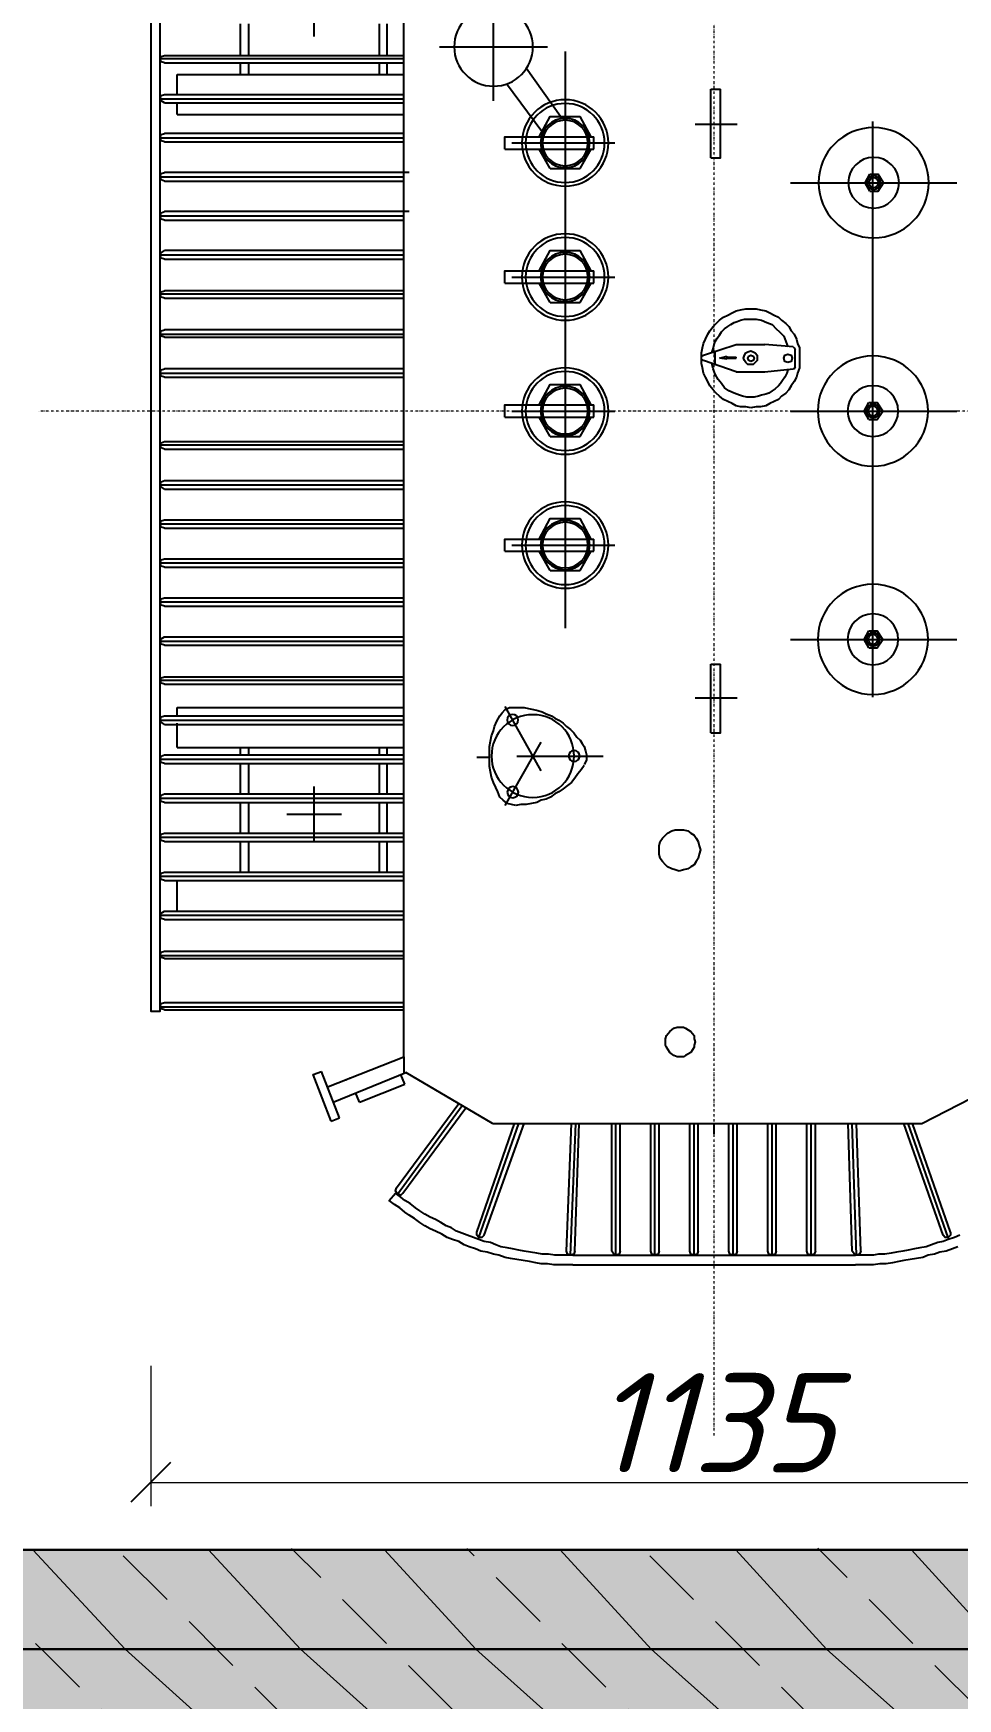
# Model space of a CAD drawing. Header units: millimetres. Extents: x 18305 to 53696, y 2146 to 15344.
# Drawn here: x 32027 to 32958, y 12050 to 13728 of the extents above; entities that cross this region are included whole.
import ezdxf

# ---------------------------------------------------------------- set-up
doc = ezdxf.new("R2010")
doc.units = ezdxf.units.MM
doc.set_wipeout_variables(frame=1)
for name, pattern in [('DASHDOT', [25.399999999999995, 12.7, -6.349999999999998, 0, -6.349999999999998]), ('DASHDOT2', [0.5, 0.25, -0.125, 0, -0.125]), ('Сплошная', [0])]:
    doc.linetypes.add(name, pattern=pattern)
doc.layers.add('НОЛЬ', color=7, linetype='Continuous')
doc.styles.add('ГОСТ-80', font='isocpeur.ttf', dxfattribs={"height": 80})
doc.styles.add('ИСО курсив', font='isocpeui.ttf')
doc.dimstyles.new('ГОСТ-80', dxfattribs={"dimtxt": 80, "dimasz": 40, "dimexe": 24, "dimexo": 1, "dimgap": 10, "dimtad": 1, "dimdec": 0, "dimtxsty": 'ГОСТ-80', "dimblk": 'OBLIQUE', "dimcen": 2.5, "dimclrd": 251, "dimclre": 251, "dimclrt": 251, "dimadec": 0, "dimazin": 0, "dimtfac": 1, "dimtdec": 0, "dimtmove": 0, "dimatfit": 3, "dimfxl": 250, "dimlwd": 9, "dimlwe": 9, "dimarcsym": 2})

# ---------------------------------------------------------------- blocks, each defined once
blk = doc.blocks.new('*U887')
at = {"lineweight": 18}
h = blk.add_hatch(dxfattribs=at)
h.set_pattern_fill('ANSI33', scale=500)
h.set_pattern_definition([(45, (-270421877.2363863, -182955272.1720382), (-88.38834764831844, 88.38834764831844), []), (45, (-270421788.8480388, -182955272.1720382), (-88.38834764831844, 88.38834764831844), [62.5, -31.25])])
h.paths.add_polyline_path([(0, 6000), (0, 0), (2500, 0), (2500, 6000)])
h.paths.add_polyline_path([(2400, 5900), (2400, 100), (100, 100), (100, 5900)], flags=16)
h = blk.add_hatch(dxfattribs=at)
h.set_pattern_fill('AR-CONC', scale=30)
h.set_pattern_definition([(49.99999999999999, (-270421877.2363863, -182955272.1720382), (215.178054780226, -18.82564049477853), [22.5, -247.5]), (355, (-270421877.2363863, -182955272.1720382), (-41.6254000839, 225.6576401100035), [18, -198]), (100.45144446, (-270421859.304882, -182955273.7408414), (173.5526540181336, 206.8319972905888), [19.12205759999996, -210.3426335999997]), (46.18420000000001, (-270421877.2363863, -182955212.1720382), (320.1723992014717, -49.65578423792296), [33.75, -371.25]), (96.63563549, (-270421850.5553628, -182955216.3100303), (280.3985837022685, 292.2355802323651), [28.6831026, -315.5141279999999]), (351.1841639899999, (-270421877.2363863, -182955212.1720382), (280.3985835164319, 292.2355800809971), [27, -297.0000003]), (21, (-270421847.2363863, -182955227.1720382), (179.0721156355385, -120.7856671996016), [22.5, -247.5]), (326.0000000000001, (-270421847.2363863, -182955227.1720382), (72.99459957647451, 217.5450135140559), [18, -198]), (71.45144474, (-270421832.3137101, -182955237.2375104), (252.0667130189913, 96.75934584190615), [19.122057, -210.3426336]), (37.50000000000001, (-270421877.2363863, -182955272.1720382), (3.647956595187201, 99.86815614939344), [0, -195.6, 0, -201, 0, -198.75]), (7.499999999999999, (-270421877.2363863, -182955272.1720382), (78.92086123264458, 118.3235135647081), [0, -114.6, 0, -191.1, 0, -75.75]), (327.5, (-270421944.1363863, -182955272.1720382), (160.1467308517227, -6.766461520313927), [0, -75, 0, -234, 0, -310.5]), (317.5, (-270421974.1363863, -182955272.1720382), (174.9558508027159, 30.03149469969532), [0, -97.5, 0, -155.4, 0, -220.5])])
h.paths.add_polyline_path([(1.13686837721616e-13, 6000), (0, 9.094947017729282e-13), (2500, -9.094947017729282e-13), (2500, 6000)])
h.paths.add_polyline_path([(2400, 5900), (2400, 100), (100, 100), (100, 5900)], flags=16)
at = {"color": 7, "lineweight": 30}
for points in [[(0, 6000), (2500, 6000), (2500, 0), (0, 0)], [(100, 5900), (2400, 5900), (2400, 100), (100, 100)]]:
    blk.add_lwpolyline(points, close=True, dxfattribs=at)
blk = doc.blocks.new('ТМГ-1000')
at = {"color": 7, "lineweight": 0, "true_color": 0xffffff}
blk.add_wipeout([(-844.046031481761, -240.1788633333199), (-857.3302606484212, -182.7909933333283), (-857.8616298150737, 179.60277833334112), (-797.2855448151241, 323.6038225000086), (-698.7014134155294, 246.15396310670053), (-666.3241898150882, 309.2568550000144), (-600.4195527528645, 309.2568550000144), (-592.9803844195558, 553.6869835672844), (595.7188804653707, 555.8624660570206), (597.8443571320387, 312.4953877236842), (664.2242035182428, 312.44507000001636), (698.7269037853092, 246.15396310671213), (789.3404976848981, 317.22739250000495), (843.540152684902, 204.57712916667538), (849.3852135181662, 100.96014166667032), (849.3852135181662, -166.84991833331878), (804.2188343515738, -298.6294716666598), (697.6910472709645, -257.03353535221504), (666.3496801849108, -310.3195933333334), (593.584106897237, -312.445069999987), (593.5841068972371, -557.9376249999913), (-598.4573474100617, -557.4062558333245), (-600.051454910077, -312.445069999987), (-666.3241898150882, -310.3195933333334), (-699.5309405724745, -253.8620418371836), (-788.7836381484523, -318.8214999999909)], dxfattribs=at)
at = {"color": 5}
for p, q in [((-229.9872548151179, 76.89018545135332), (-229.9872548151179, 244.6627326153684)), ((0.01274518488207832, 76.89018545135332), (0.01274518488207832, 244.6627326153684)), ((230.0127451848821, 76.89018545135332), (230.0127451848821, 244.6627326153684)), ((-288.1183643099503, 160), (291.541017741547, 160)), ((-134.9872548151179, -203.7873298751074), (-134.9872548151179, -99.80436356675636)), ((0.01274518488207832, -203.7873298751074), (0.01274518488207832, -99.80436356675636)), ((135.0127451848821, -203.7873298751074), (135.0127451848821, -99.80436356675636)), ((270.0127451848821, -203.7873298751074), (270.0127451848821, -99.80436356675636)), ((362.0644157292554, -150), (-218.8143125950592, -150)), ((-650.3831148151075, -312.445069999987), (-667.1854420021991, -312.441964794416))]:
    blk.add_line(p, q, dxfattribs=at)
at = {"color": 5, "linetype": 'Continuous'}
for p, q in [((-717.5801698151045, -223.1750499999907), (-666.3241898150882, -310.3195933333336)), ((-650.3831148151075, -312.445069999987), (667.2121924554231, -312.445069999987))]:
    blk.add_line(p, q, dxfattribs=at)
at = {"color": 252, "linetype": 'DASHDOT2', "lineweight": 20, "ltscale": 10}
for points in [[(0, 681.00272400002), (0, -681.0027239999908)], [(-1031.987076815101, 0), (1032.012567184865, 0)]]:
    blk.add_lwpolyline(points, dxfattribs=at)
at = {"color": 5, "linetype": 'Continuous'}
for points in [[(-841.920554815093, 245.4925550000044), (-844.046031481761, 240.1788633333344), (-846.171508148429, 233.8024333333306), (-847.2342464817921, 227.4260033333412), (-849.35972314846, 222.1123116666713), (-850.4224614817649, 215.7358816666674), (-852.5479381484911, 210.4221900000121), (-853.610676481796, 204.0457600000082), (-854.6734148151008, 197.6693300000043), (-855.7361531484639, 191.2929000000004), (-856.7988914817688, 185.979208333345), (-857.8616298150737, 179.6027783333411), (-858.9243681484368, 173.2263483333372), (-858.9243681484368, 166.8499183333333), (-859.9871064817999, 160.473488333344), (-859.9871064817999, 154.0970583333401), (-859.9871064817999, 148.7833666666702), (-859.9871064817999, 142.4069366666663)], [(-830.2304331484484, 247.6180316666723), (-832.3559098151163, 242.3043400000024), (-834.4813864817843, 235.9279100000131), (-836.6068631484522, 230.6142183333432), (-837.6696014817571, 225.3005266666732), (-839.7950781484833, 218.9240966666694), (-841.920554815093, 213.610405000014), (-842.9832931484561, 207.2339750000101), (-844.046031481761, 201.9202833333402), (-845.1087698151241, 195.5438533333363), (-846.171508148429, 190.2301616666809), (-847.2342464817921, 183.853731666677), (-848.296984815097, 178.5400400000071), (-849.35972314846, 172.1636100000032), (-849.35972314846, 165.7871800000139), (-850.4224614817649, 160.473488333344), (-850.4224614817649, 154.0970583333401), (-850.4224614817649, 147.7206283333362), (-850.4224614817649, 142.4069366666663)], [(-717.5801698151045, 209.3594516666781), (-666.3241898150882, 309.2568550000142)], [(-827.0422181484755, 238.0533866666665), (-830.2304331484484, 238.0533866666665), (-832.3559098151163, 235.9279100000131), (-832.3559098151163, 232.7396950000111), (-830.2304331484484, 230.6142183333432), (-717.5801698151045, 191.2929000000004)], [(-832.3559098151163, 235.9279100000131), (-717.5801698151045, 195.5438533333363)], [(-827.0422181484755, 238.0533866666665), (-717.5801698151045, 199.7948066666722)], [(-717.5801698151045, -223.1750499999907), (-717.5801698151045, 209.3594516666781)], [(-238.4142548151431, 155.9920282444655), (-238.4142548151431, 164.4190282444615), (-229.9872548151179, 170.0370282444637), (-221.5602548150928, 164.4190282444615)], [(-8.414254815143067, 155.9920282444655), (-8.414254815143067, 164.4190282444615), (0.01274518488207832, 170.0370282444637), (8.439745184907224, 164.4190282444615)], [(221.5857451848569, 156.7684872778191), (221.5857451848569, 165.1954872778151), (230.0127451848821, 170.8134872778173), (238.4397451849072, 165.1954872778151)], [(-238.4142548151431, 155.9920282444655), (-229.9872548151179, 151.3103615777945)], [(-229.9872548151179, 151.3103615777945), (-221.5602548150928, 155.9920282444655)], [(-221.5602548150928, 155.9920282444655), (-221.5602548150928, 164.4190282444615)], [(-8.414254815143067, 155.9920282444655), (0.01274518488207832, 151.3103615777945)], [(0.01274518488207832, 151.3103615777945), (8.439745184907224, 155.9920282444655)], [(8.439745184907224, 155.9920282444655), (8.439745184907224, 164.4190282444615)], [(221.5857451848569, 156.7684872778191), (230.0127451848821, 152.0868206111481)], [(230.0127451848821, 152.0868206111481), (238.4397451849072, 156.7684872778191)], [(238.4397451849072, 156.7684872778191), (238.4397451849072, 165.1954872778151)], [(-859.9871064817999, -142.4069366666517), (-859.9871064817999, 142.4069366666663)], [(-846.171508148429, 147.7206283333362), (-849.35972314846, 146.6578900000022), (-850.4224614817649, 143.4696750000003), (-849.35972314846, 141.3441983333323), (-846.171508148429, 139.2187216666644), (-717.5801698151045, 134.967768333343)], [(-850.4224614817649, 143.4696750000003), (-717.5801698151045, 139.2187216666644)], [(-850.4224614817649, -142.4069366666517), (-850.4224614817649, -98.83466499998758), (-850.4224614817649, -59.51334666665934), (-850.4224614817649, -20.19202833333111), (-850.4224614817649, 19.12929000001168), (-850.4224614817649, 58.45060833333991), (-850.4224614817649, 97.77192666666815), (-850.4224614817649, 142.4069366666663)], [(-846.171508148429, 147.7206283333362), (-717.5801698151045, 143.4696750000003)], [(-846.171508148429, 102.0228800000041), (-849.35972314846, 100.9601416666701), (-850.4224614817649, 97.77192666666815), (-849.35972314846, 94.58371166668076), (-846.171508148429, 93.52097333333222), (-717.5801698151045, 93.52097333333222)], [(-846.171508148429, 102.0228800000041), (-717.5801698151045, 102.0228800000041)], [(-850.4224614817649, 97.77192666666815), (-717.5801698151045, 97.77192666666815)], [(3.200960184854921, 37.19584166667482), (4.263698518218007, 31.88215000000491), (4.263698518218007, 26.568458333335), (5.326436851522885, 22.31750500001363), (7.45191351819085, 18.0665516666777), (9.577390184917022, 13.81559833334177), (11.70286685158499, 9.56464500000584), (14.89108185155783, 5.313691666669911), (18.07929685158888, 2.125476666667964), (21.26751185156172, -1.06273833331943), (25.51846518489765, -4.250953333321377), (29.76941851817537, -6.376429999989341), (34.02037185156951, -8.501906666657305), (38.27132518490544, -10.62738333332527), (43.58501685154624, -11.69012166665925), (47.83597018488217, -12.75285999999323), (53.14966185152298, -12.75285999999323), (58.46335351816379, -12.75285999999323), (63.7770451848628, -11.69012166665925), (68.02799851819873, -10.62738333332527), (72.27895185153466, -8.501906666657305), (77.59264351823367, -6.376429999989341), (80.78085851820651, -4.250953333321377), (85.03181185160065, -1.06273833331943), (88.2200268515735, 2.125476666667964), (91.40824185154634, 5.313691666669911), (94.59645685157739, 9.56464500000584), (96.72193351818714, 13.81559833334177), (98.84741018485511, 18.0665516666777), (100.9728868515813, 22.31750500001363), (102.0356251848862, 26.568458333335), (103.0983635182492, 31.88215000000491), (103.0983635182492, 37.19584166667482), (103.0983635182492, 42.50953333334473), (102.0356251848862, 46.76048666668066), (100.9728868515813, 52.07417833333602), (98.84741018485511, 56.32513166667195), (96.72193351818714, 60.57608500000788), (94.59645685157739, 64.82703833334381), (91.40824185154634, 68.01525333334575), (88.2200268515735, 72.26620666668168), (85.03181185160065, 75.45442166666908), (80.78085851820651, 77.57989833333704), (77.59264351823367, 80.76811333333899), (72.27895185153466, 82.89359000000695), (68.02799851819873, 83.95632833334093), (63.7770451848628, 86.0818050000089), (58.46335351816379, 86.0818050000089), (53.14966185152298, 86.0818050000089), (47.83597018488217, 86.0818050000089), (43.58501685154624, 86.0818050000089), (38.27132518490544, 83.95632833334093), (34.02037185156951, 82.89359000000695), (29.76941851817537, 80.76811333333899), (25.51846518489765, 77.57989833333704), (21.26751185156172, 75.45442166666908), (18.07929685158888, 72.26620666668168), (14.89108185155783, 68.01525333334575), (11.70286685158499, 64.82703833334381), (9.577390184917022, 60.57608500000788), (7.45191351819085, 56.32513166667195), (5.326436851522885, 52.07417833333602), (4.263698518218007, 46.76048666668066), (4.263698518218007, 42.50953333334473), (3.200960184854921, 37.19584166667482)], [(41.45954018487828, 74.3916833333351), (38.27132518490544, 73.32894500001566), (34.02037185156951, 71.20346833333315), (30.83215685153846, 69.07799166667974), (27.64394185156561, 66.95251500001177), (25.51846518489765, 64.82703833334381), (22.3302501848666, 61.63882333334186), (20.20477351819864, 58.45060833333991), (18.07929685158888, 55.26239333333797), (17.01655851822579, 52.07417833333602), (15.95382018486271, 47.82322500000009), (14.89108185155783, 44.6350100000127), (13.82834351819474, 40.38405666667677), (13.82834351819474, 37.19584166667482), (13.82834351819474, 32.94488833333889), (14.89108185155783, 28.69393500000297), (15.95382018486271, 25.50572000000102), (18.07929685158888, 20.19202833334566), (20.20477351819864, 14.87833666667575), (23.39298851822969, 10.62738333333982), (27.64394185156561, 7.439168333337875), (31.89489518484334, 4.250953333335929), (37.20858685154235, 1.062738333333982), (42.52227851824136, -1.06273833331943), (47.83597018488217, -2.125476666667964)], [(39.33406351821031, 22.31750500001363), (39.33406351821031, 51.01144000000204), (42.52227851824136, 79.705375000005)], [(44.64775518490933, 81.83085166667297), (42.52227851824136, 80.76811333333899), (42.52227851824136, 79.705375000005)], [(44.64775518490933, 81.83085166667297), (53.14966185152298, 81.83085166667297)], [(48.89870851818705, 74.3916833333351), (49.96144685155014, 71.20346833333315), (53.14966185152298, 70.14073000001372), (56.33787685155403, 71.20346833333315), (57.40061518485891, 74.3916833333351), (56.33787685155403, 77.57989833333704), (53.14966185152298, 78.64263666667102), (49.96144685155014, 77.57989833333704), (48.89870851818705, 74.3916833333351)], [(53.14966185152298, 81.83085166667297), (61.65156851825304, 81.83085166667297)], [(58.46335351816379, -2.125476666667964), (62.71430685155792, -1.06273833331943), (66.96526018489385, 0), (70.15347518486669, 1.062738333333982), (73.34169018489774, 3.188215000001946), (76.52990518487059, 5.313691666669911), (79.71812018490164, 7.439168333337875), (82.90633518487448, 10.62738333333982), (85.03181185160065, 13.81559833334177), (87.15728851821041, 17.00381333334371), (89.28276518487837, 20.19202833334566), (90.34550351824146, 23.38024333333306), (91.40824185154634, 26.568458333335), (92.47098018490942, 30.81941166667093), (92.47098018490942, 34.00762666667288), (92.47098018490942, 38.25858000000881), (92.47098018490942, 42.50953333334473), (91.40824185154634, 47.82322500000009), (89.28276518487837, 53.13691666667), (87.15728851821041, 58.45060833333991), (82.90633518487448, 62.70156166667584), (79.71812018490164, 65.88977666667779), (75.46716685156571, 70.14073000001372), (70.15347518486669, 72.26620666668168), (64.83978351822589, 74.3916833333351)], [(64.83978351822589, 79.705375000005), (63.7770451848628, 80.76811333333899), (61.65156851825304, 81.83085166667297)], [(64.83978351822589, 79.705375000005), (66.96526018489385, 51.01144000000204)], [(-846.171508148429, 62.70156166667584), (-849.35972314846, 61.63882333334186), (-850.4224614817649, 58.45060833333991), (-849.35972314846, 55.26239333333797), (-846.171508148429, 54.19965500000399), (-717.5801698151045, 54.19965500000399)], [(-850.4224614817649, 58.45060833333991), (-717.5801698151045, 58.45060833333991)], [(-846.171508148429, 62.70156166667584), (-717.5801698151045, 62.70156166667584)], [(66.96526018489385, 22.31750500001363), (66.96526018489385, 51.01144000000204)], [(46.77323185157729, 37.19584166667482), (46.77323185157729, 34.00762666667288), (48.89870851818705, 31.88215000000491), (51.02418518491322, 30.81941166667093), (53.14966185152298, 29.75667333333695), (56.33787685155403, 30.81941166667093), (58.46335351816379, 31.88215000000491), (59.52609185158508, 34.00762666667288), (60.58883018488996, 37.19584166667482), (59.52609185158508, 39.32131833334279), (58.46335351816379, 41.44679500001075), (56.33787685155403, 43.57227166667872), (53.14966185152298, 43.57227166667872), (51.02418518491322, 43.57227166667872), (48.89870851818705, 41.44679500001075), (46.77323185157729, 39.32131833334279), (46.77323185157729, 37.19584166667482)], [(49.96144685155014, 37.19584166667482), (51.02418518491322, 35.07036500000686), (53.14966185152298, 34.00762666667288), (55.27513851819094, 35.07036500000686), (56.33787685155403, 37.19584166667482), (55.27513851819094, 39.32131833334279), (53.14966185152298, 40.38405666667677), (51.02418518491322, 39.32131833334279), (49.96144685155014, 37.19584166667482)], [(-846.171508148429, 23.38024333333306), (-849.35972314846, 22.31750500001363), (-850.4224614817649, 19.12929000001168), (-849.35972314846, 15.94107500000973), (-846.171508148429, 14.87833666667575), (-717.5801698151045, 14.87833666667575)], [(-850.4224614817649, 19.12929000001168), (-717.5801698151045, 19.12929000001168)], [(-846.171508148429, 23.38024333333306), (-717.5801698151045, 23.38024333333306)], [(-289.0520814817864, -19.12928999999713), (-289.0520814817864, 23.38024333333306)], [(39.33406351821031, 22.31750500001363), (51.02418518491322, -10.62738333332527)], [(53.14966185152298, 12.75286000000779), (53.14966185152298, 22.31750500001363)], [(53.14966185152298, 22.31750500001363), (54.21240018488606, 22.31750500001363)], [(54.21240018488606, 12.75286000000779), (54.21240018488606, 22.31750500001363)], [(56.33787685155403, -10.62738333332527), (66.96526018489385, 22.31750500001363)], [(289.0775718515506, -19.12928999999713), (289.0775718515506, 23.38024333333306)], [(-324.1224464817788, -3.188214999987395), (-324.1224464817788, 6.376430000003893), (-255.044454815099, 6.376430000003893)], [(-255.044454815099, -3.188214999987395), (-255.044454815099, 6.376430000003893)], [(46.77323185157729, 2.125476666667964), (46.77323185157729, 1.062738333333982)], [(46.77323185157729, 1.062738333333982), (59.52609185158508, 1.062738333333982)], [(52.0869235182181, 12.75286000000779), (54.21240018488606, 12.75286000000779), (55.27513851819094, 12.75286000000779)], [(52.0869235182181, 12.75286000000779), (53.14966185152298, 5.313691666669911)], [(53.14966185152298, 5.313691666669911), (55.27513851819094, 12.75286000000779)], [(59.52609185158508, 1.062738333333982), (60.58883018488996, 2.125476666667964)], [(255.0699451849214, -3.188214999987395), (255.0699451849214, 6.376430000003893), (324.1479368515429, 6.376430000003893)], [(324.1479368515429, -3.188214999987395), (324.1479368515429, 6.376430000003893)], [(-846.171508148429, -15.94107499999518), (-849.35972314846, -17.00381333332916), (-850.4224614817649, -20.19202833333111), (-849.35972314846, -23.3802433333185), (-846.171508148429, -24.44298166666704), (-717.5801698151045, -24.44298166666704)], [(-846.171508148429, -15.94107499999518), (-717.5801698151045, -15.94107499999518)], [(-463.3411681484431, -35.07036499999231), (-462.2784298151382, -39.32131833332824), (-461.2156914817751, -42.50953333333018), (-459.0902148151072, -46.76048666665156), (-456.9647381484392, -48.88596333331952), (-453.7765231484664, -52.07417833332147), (-450.5883081484353, -54.19965499998943), (-446.3373548150994, -55.26239333332342), (-442.0864014817635, -55.26239333332342), (-437.8354481484275, -55.26239333332342), (-433.5844948150916, -54.19965499998943), (-430.3962798151188, -52.07417833332147), (-427.2080648151459, -48.88596333331952), (-425.082588148478, -46.76048666665156), (-422.95711148181, -42.50953333333018), (-421.8943731484469, -39.32131833332824), (-421.8943731484469, -35.07036499999231), (-421.8943731484469, -30.81941166665638), (-422.95711148181, -26.56845833332045), (-425.082588148478, -23.3802433333185), (-427.2080648151459, -20.19202833333111), (-430.3962798151188, -18.06655166666314), (-433.5844948150916, -15.94107499999518), (-437.8354481484275, -14.8783366666612), (-442.0864014817635, -13.81559833332722), (-446.3373548150994, -14.8783366666612), (-450.5883081484353, -15.94107499999518), (-453.7765231484664, -18.06655166666314), (-456.9647381484392, -20.19202833333111), (-459.0902148151072, -23.3802433333185), (-461.2156914817751, -26.56845833332045), (-462.2784298151382, -30.81941166665638), (-463.3411681484431, -35.07036499999231)], [(-324.1224464817788, -3.188214999987395), (-255.044454815099, -3.188214999987395)], [(51.02418518491322, -10.62738333332527), (52.0869235182181, -12.75285999999323), (53.14966185152298, -12.75285999999323), (55.27513851819094, -12.75285999999323), (56.33787685155403, -10.62738333332527)], [(255.0699451849214, -3.188214999987395), (324.1479368515429, -3.188214999987395)], [(-850.4224614817649, -20.19202833333111), (-717.5801698151045, -20.19202833333111)], [(-650.3831148151075, -34.00762666665833), (-650.3831148151075, -37.19584166666027), (-649.3203764818027, -40.38405666666222), (-646.1321614817716, -44.63500999999815), (-640.8184698151308, -47.82322500000009), (-638.6929931484628, -48.88596333331952), (-635.5047781484318, -48.88596333331952), (-632.316563148459, -48.88596333331952), (-629.1283481484279, -47.82322500000009), (-624.877394815092, -44.63500999999815), (-621.6891798151191, -40.38405666666222), (-620.6264414818143, -37.19584166666027), (-620.6264414818143, -34.00762666665833), (-620.6264414818143, -30.81941166665638), (-621.6891798151191, -28.69393499998841), (-624.877394815092, -23.3802433333185), (-629.1283481484279, -20.19202833333111), (-632.316563148459, -20.19202833333111), (-635.5047781484318, -19.12928999999713), (-638.6929931484628, -20.19202833333111), (-640.8184698151308, -20.19202833333111), (-646.1321614817716, -23.3802433333185), (-649.3203764818027, -28.69393499998841), (-650.3831148151075, -30.81941166665638), (-650.3831148151075, -34.00762666665833)], [(-846.171508148429, -55.26239333332342), (-849.35972314846, -56.3251316666574), (-850.4224614817649, -59.51334666665934), (-849.35972314846, -62.70156166666129), (-846.171508148429, -63.76429999999527), (-717.5801698151045, -63.76429999999527)], [(-850.4224614817649, -59.51334666665934), (-717.5801698151045, -59.51334666665934)], [(-846.171508148429, -55.26239333332342), (-717.5801698151045, -55.26239333332342)], [(-846.171508148429, -94.5837116666662), (-849.35972314846, -95.64645000000019), (-850.4224614817649, -98.83466499998758), (-849.35972314846, -100.9601416666701), (-846.171508148429, -103.0856183333235), (-717.5801698151045, -103.0856183333235)], [(-850.4224614817649, -98.83466499998758), (-717.5801698151045, -98.83466499998758)], [(-846.171508148429, -94.5837116666662), (-717.5801698151045, -94.5837116666662)], [(-347.5026898151264, -198.7320683333237), (-347.5026898151264, -111.5875249999954)], [(-357.0673348151031, -130.7168149999925), (-361.318288148439, -133.9050299999944), (-365.569241481775, -137.0932449999964), (-369.8201948151109, -140.2814599999983), (-374.0711481484468, -143.4696750000003), (-377.2593631484197, -147.7206283333217), (-380.4475781484507, -151.9715816666576), (-383.6357931484818, -156.2225349999935), (-385.7612698151497, -160.4734883333294), (-388.9494848151226, -164.7244416666654), (-391.0749614817905, -168.9753949999867), (-392.1376998150954, -174.2890866666567), (-394.2631764817634, -178.5400399999926), (-395.3259148151265, -183.8537316666625), (-396.3886531484895, -189.1674233333324), (-396.3886531484895, -194.4811149999878), (-397.4513914817944, -199.7948066666577)], [(-337.9380448150914, -130.7168149999925), (-342.1889981484273, -129.6540766666585), (-346.4399514818215, -128.5913383333245), (-351.7536431484623, -128.5913383333245), (-356.0045964817982, -130.7168149999925)], [(-331.5616148150875, -134.9677683333284), (-334.7498298151186, -132.8422916666605), (-337.9380448150914, -130.7168149999925)], [(-160.7364214817644, -135.0186666666559), (-141.0734214817639, -123.782666666666)], [(-141.0734214817639, -120.9736666666577), (-134.5190881484887, -120.9736666666577)], [(-141.0734214817639, -210.861666666664), (-141.0734214817639, -120.9736666666577)], [(-141.0734214817639, -210.861666666664), (-128.9010881484719, -210.861666666664), (-128.9010881484719, -120.9736666666577)], [(-134.5190881484887, -120.9736666666577), (-128.9010881484719, -120.9736666666577)], [(-128.9010881484719, -123.782666666666), (-108.3017548150965, -135.0186666666559)], [(-25.73642148176441, -135.0186666666559), (-6.073421481763944, -123.782666666666)], [(-6.073421481763944, -120.9736666666577), (0.4809118515113369, -120.9736666666577)], [(-6.073421481763944, -210.861666666664), (-6.073421481763944, -120.9736666666577)], [(-6.073421481763944, -210.861666666664), (6.098911851528101, -210.861666666664), (6.098911851528101, -120.9736666666577)], [(0.4809118515113369, -120.9736666666577), (6.098911851528101, -120.9736666666577)], [(6.098911851528101, -123.782666666666), (26.6982451849035, -135.0186666666559)], [(109.2635785182356, -135.0186666666559), (128.9265785182361, -123.782666666666)], [(128.9265785182361, -120.9736666666577), (135.4809118515113, -120.9736666666577)], [(128.9265785182361, -210.861666666664), (128.9265785182361, -120.9736666666577)], [(128.9265785182361, -210.861666666664), (141.0989118515281, -210.861666666664), (141.0989118515281, -120.9736666666577)], [(135.4809118515113, -120.9736666666577), (141.0989118515281, -120.9736666666577)], [(141.0989118515281, -123.782666666666), (161.6982451849035, -135.0186666666559)], [(244.2635785182356, -135.0186666666559), (263.9265785182361, -123.782666666666)], [(263.9265785182361, -120.9736666666577), (270.4809118515113, -120.9736666666577)], [(263.9265785182361, -210.861666666664), (263.9265785182361, -120.9736666666577)], [(263.9265785182361, -210.861666666664), (276.0989118515281, -210.861666666664), (276.0989118515281, -120.9736666666577)], [(270.4809118515113, -120.9736666666577), (276.0989118515281, -120.9736666666577)], [(276.0989118515281, -123.782666666666), (296.6982451849035, -135.0186666666559)], [(-859.9871064817999, -142.4069366666517), (-859.9871064817999, -148.7833666666556), (-859.9871064817999, -155.1597966666595), (-859.9871064817999, -161.5362266666634), (-858.9243681484368, -167.9126566666528), (-858.9243681484368, -174.2890866666567), (-857.8616298150737, -179.6027783333266), (-856.7988914817688, -185.9792083333305), (-855.7361531484639, -192.3556383333198), (-854.6734148151008, -198.7320683333237), (-853.610676481796, -205.1084983333276), (-852.5479381484911, -210.4221899999975), (-850.4224614817649, -216.7986199999868), (-849.35972314846, -222.1123116666568), (-847.2342464817921, -228.4887416666606), (-846.171508148429, -234.8651716666645), (-844.046031481761, -240.1788633333199), (-841.920554815093, -246.5552933333238), (-839.7950781484833, -251.8689849999937), (-836.6068631484522, -257.1826766666636), (-834.4813864817843, -263.559106666653), (-832.3559098151163, -268.8727983333229), (-829.1676948151435, -274.1864899999928), (-825.9794798151124, -280.5629199999967), (-823.8540031484445, -285.876611666652), (-820.6657881484134, -291.1903033333219), (-817.4775731484406, -296.5039949999918), (-813.2266198151046, -301.8176866666618), (-810.0384048151318, -307.1313783333317), (-806.8501898151007, -311.3823316666676), (-802.599236481823, -316.696023333323), (-799.411021481792, -322.0097149999929), (-795.160068148456, -327.3234066666628), (-787.7208998151473, -320.9469766666589)], [(-850.4224614817649, -144.5324133333197), (-717.5801698151045, -139.2187216666644)], [(-846.171508148429, -140.2814599999983), (-849.35972314846, -141.3441983333323), (-850.4224614817649, -144.5324133333197), (-849.35972314846, -147.7206283333217), (-846.171508148429, -148.7833666666556), (-717.5801698151045, -143.4696750000003)], [(-850.4224614817649, -142.4069366666517), (-850.4224614817649, -148.7833666666556), (-850.4224614817649, -155.1597966666595), (-850.4224614817649, -160.4734883333294), (-849.35972314846, -166.8499183333188), (-849.35972314846, -173.2263483333227), (-848.296984815097, -178.5400399999926), (-847.2342464817921, -184.9164699999965), (-846.171508148429, -191.2929000000004), (-845.1087698151241, -196.6065916666703), (-844.046031481761, -202.9830216666596), (-842.9832931484561, -208.2967133333295), (-841.920554815093, -214.6731433333334), (-839.7950781484833, -219.9868349999888), (-837.6696014817571, -225.3005266666587), (-836.6068631484522, -231.6769566666626), (-834.4813864817843, -236.9906483333325), (-832.3559098151163, -242.3043399999879), (-830.2304331484484, -248.6807699999918), (-828.1049564817804, -253.9944616666617), (-825.9794798151124, -259.308153333317), (-822.7912648151396, -264.6218449999869), (-820.6657881484134, -269.9355366666568), (-817.4775731484406, -275.2492283333268), (-814.2893581484677, -280.5629199999967), (-812.1638814817998, -285.876611666652), (-808.9756664817687, -291.1903033333219), (-805.7874514817959, -296.5039949999918), (-802.599236481823, -300.7549483333278), (-798.3482831484289, -306.0686399999977), (-795.160068148456, -311.3823316666676), (-791.971853148425, -315.633284999989), (-787.7208998151473, -320.9469766666589)], [(-846.171508148429, -140.2814599999983), (-717.5801698151045, -136.0305066666624)], [(-298.6167264817632, -200.8575449999917), (-298.6167264817632, -196.6065916666703), (-298.6167264817632, -191.2929000000004), (-299.6794648151263, -187.0419466666644), (-300.7422031484311, -181.7282549999945), (-301.8049414817942, -177.4773016666586), (-302.8676798150991, -173.2263483333227), (-304.9931564817671, -168.9753949999867), (-307.118633148435, -163.6617033333168), (-309.244109815103, -160.4734883333294), (-311.369586481771, -156.2225349999935), (-314.5578014817438, -151.9715816666576), (-317.7460164817749, -148.7833666666556), (-320.9342314818059, -144.5324133333197), (-324.1224464817788, -141.3441983333323), (-328.3733998151147, -138.1559833333304), (-331.5616148150875, -134.9677683333284)], [(-160.7364214817644, -164.9813333333295), (-160.7364214817644, -135.0186666666559)], [(-128.9010881484719, -176.217333333334), (-108.3017548150965, -164.9813333333295), (-108.3017548150965, -135.0186666666559)], [(-25.73642148176441, -164.9813333333295), (-25.73642148176441, -135.0186666666559)], [(6.098911851528101, -176.217333333334), (26.6982451849035, -164.9813333333295), (26.6982451849035, -135.0186666666559)], [(109.2635785182356, -164.9813333333295), (109.2635785182356, -135.0186666666559)], [(141.0989118515281, -176.217333333334), (161.6982451849035, -164.9813333333295), (161.6982451849035, -135.0186666666559)], [(244.2635785182356, -164.9813333333295), (244.2635785182356, -135.0186666666559)], [(276.0989118515281, -176.217333333334), (296.6982451849035, -164.9813333333295), (296.6982451849035, -135.0186666666559)], [(-160.7364214817644, -164.9813333333295), (-141.0734214817639, -176.217333333334)], [(-25.73642148176441, -164.9813333333295), (-6.073421481763944, -176.217333333334)], [(109.2635785182356, -164.9813333333295), (128.9265785182361, -176.217333333334)], [(244.2635785182356, -164.9813333333295), (263.9265785182361, -176.217333333334)], [(296.6982451849035, -154.6816666666709), (345.3875785182463, -189.3260000000009)], [(-397.4513914817944, -210.4221899999975), (-333.6870914818137, -174.2890866666567)], [(-362.3810264818021, -174.2890866666567), (-297.5539881484583, -210.4221899999975)], [(281.7169118515449, -173.4083333333256), (329.4699118515709, -208.9890000000014)], [(366.9232451848802, -276.4049999999988), (366.9232451848802, -167.7903333333234)], [(-832.3559098151163, -236.9906483333325), (-717.5801698151045, -196.6065916666703)], [(-830.2304331484484, -231.6769566666626), (-832.3559098151163, -233.8024333333306), (-832.3559098151163, -236.9906483333325), (-830.2304331484484, -239.1161250000005), (-827.0422181484755, -239.1161250000005), (-717.5801698151045, -200.8575449999917)], [(-830.2304331484484, -231.6769566666626), (-717.5801698151045, -191.2929000000004)], [(-397.4513914817944, -199.7948066666577), (-396.3886531484895, -204.0457599999936), (-395.3259148151265, -208.2967133333295), (-392.1376998150954, -212.5476666666655), (-388.9494848151226, -215.7358816666674)], [(-307.118633148435, -215.7358816666674), (-303.9304181484622, -213.6104049999849), (-300.7422031484311, -210.4221899999975), (-298.6167264817632, -206.1712366666616), (-298.6167264817632, -200.8575449999917)], [(-298.6167264817632, -200.8575449999917), (-298.6167264817632, -199.7948066666577)], [(-298.6167264817632, -200.8575449999917), (-298.6167264817632, -199.7948066666577)], [(-388.9494848151226, -215.7358816666674), (-383.6357931484818, -217.8613583333354), (-379.3848398150876, -219.9868349999888), (-374.0711481484468, -222.1123116666568), (-368.757456481806, -224.2377883333247), (-363.443764815107, -225.3005266666587), (-358.1300731484662, -226.3632649999927), (-353.879119815072, -226.3632649999927), (-348.5654281484894, -226.3632649999927), (-343.2517364817904, -226.3632649999927), (-337.9380448150914, -226.3632649999927), (-332.6243531484506, -225.3005266666587), (-327.3106614817516, -224.2377883333247), (-321.9969698151108, -222.1123116666568), (-317.7460164817749, -221.0495733333228), (-312.4323248150758, -218.9240966666548), (-307.118633148435, -215.7358816666674)], [(-348.5654281484894, -239.1161250000005), (-348.5654281484894, -226.3632649999927)], [(312.6159118515207, -222.0976666666684), (421.2305785182398, -222.0976666666684)], [(-787.7208998151473, -313.5078083333356), (-701.794464503706, -250.013637040116)], [(-787.7208998151473, -313.5078083333356), (-789.8463764818152, -315.633284999989), (-788.7836381484522, -318.8214999999909), (-785.5954231484793, -320.9469766666589), (-782.4072081484483, -319.8842383333249), (-697.6537796208868, -257.0535588833591)], [(-788.7836381484522, -318.8214999999909), (-699.5309405724984, -253.8620418372011)], [(-696.0808631484397, -383.6485383333202), (-666.3241898150882, -310.3195933333336)], [(-696.0808631484397, -357.0800799999852), (-678.0143114817329, -311.3823316666676)], [(-681.2025264817639, -390.0249683333241), (-650.3831148151075, -312.445069999987)], [(-678.0143114817329, -311.3823316666676), (-668.4496664817561, -315.633284999989)], [(-603.23966991005, -553.6866716666555), (-603.23966991005, -312.445069999987)], [(-603.23966991005, -553.6866716666555), (-602.1769315767451, -556.8748866666574), (-600.0514549100772, -557.9376249999914), (-596.8632399100461, -556.8748866666574), (-595.8005015767412, -553.6866716666555), (-595.8005015767412, -312.445069999987)], [(-600.0514549100772, -557.9376249999914), (-600.0514549100772, -312.445069999987)], [(-551.5484498150763, -553.6866716666555), (-551.5484498150763, -312.445069999987)], [(-551.5484498150763, -553.6866716666555), (-550.4857114817714, -556.8748866666574), (-548.3602348151035, -557.9376249999914), (-545.1720198151306, -556.8748866666574), (-544.1092814817675, -553.6866716666555), (-544.1092814817675, -312.445069999987)], [(-548.3602348151035, -557.9376249999914), (-548.3602348151035, -312.445069999987)], [(-512.2271314818063, -553.6866716666555), (-512.2271314818063, -312.445069999987)], [(-512.2271314818063, -553.6866716666555), (-511.1643931484432, -556.8748866666574), (-507.9761781484121, -557.9376249999914), (-505.8507014818024, -556.8748866666574), (-503.7252248151344, -553.6866716666555), (-503.7252248151344, -312.445069999987)], [(-507.9761781484121, -557.9376249999914), (-507.9761781484121, -312.445069999987)], [(-472.905813148478, -553.6866716666555), (-472.905813148478, -312.445069999987)], [(-472.905813148478, -553.6866716666555), (-471.843074815115, -556.8748866666574), (-468.6548598150839, -557.9376249999914), (-465.4666448151111, -556.8748866666574), (-464.4039064818062, -553.6866716666555), (-464.4039064818062, -312.445069999987)], [(-468.6548598150839, -557.9376249999914), (-468.6548598150839, -312.445069999987)], [(-433.5844948150916, -553.6866716666555), (-433.5844948150916, -312.445069999987)], [(-433.5844948150916, -553.6866716666555), (-432.5217564817867, -556.8748866666574), (-429.3335414817557, -557.9376249999914), (-426.1453264817828, -556.8748866666574), (-425.082588148478, -553.6866716666555), (-425.082588148478, -312.445069999987)], [(-429.3335414817557, -557.9376249999914), (-429.3335414817557, -312.445069999987)], [(-394.2631764817634, -553.6866716666555), (-394.2631764817634, -312.445069999987)], [(-394.2631764817634, -553.6866716666555), (-393.2004381484585, -556.8748866666574), (-390.0122231484274, -557.9376249999914), (-386.8240081484546, -556.8748866666574), (-385.7612698151497, -553.6866716666555), (-385.7612698151497, -312.445069999987)], [(-390.0122231484274, -557.9376249999914), (-390.0122231484274, -312.445069999987)], [(-354.9418581484351, -553.6866716666555), (-354.9418581484351, -312.445069999987)], [(-354.9418581484351, -553.6866716666555), (-353.879119815072, -556.8748866666574), (-350.6909048150992, -557.9376249999914), (-347.5026898151264, -556.8748866666574), (-346.4399514818215, -553.6866716666555), (-346.4399514818215, -312.445069999987)], [(-350.6909048150992, -557.9376249999914), (-350.6909048150992, -312.445069999987)], [(-339.0007831484545, -540.9338116666622), (-339.0007831484545, -312.445069999987)], [(-315.6205398151069, -553.6866716666555), (-315.6205398151069, -312.445069999987)], [(-315.6205398151069, -553.6866716666555), (-313.4950631484389, -556.8748866666574), (-311.369586481771, -557.9376249999914), (-308.1813714817981, -556.8748866666574), (-307.118633148435, -553.6866716666555), (-307.118633148435, -312.445069999987)], [(-311.369586481771, -557.9376249999914), (-311.369586481771, -312.445069999987)], [(-298.6167264817632, -540.9338116666622), (-298.6167264817632, -312.445069999987)], [(-275.2364831484156, -553.6866716666555), (-275.2364831484156, -312.445069999987)], [(-275.2364831484156, -553.6866716666555), (-274.1737448151107, -556.8748866666574), (-270.9855298151379, -557.9376249999914), (-268.8600531484699, -556.8748866666574), (-267.7973148151068, -553.6866716666555), (-267.7973148151068, -312.445069999987)], [(-270.9855298151379, -557.9376249999914), (-270.9855298151379, -312.445069999987)], [(-235.9151648150873, -553.6866716666555), (-235.9151648150873, -312.445069999987)], [(-235.9151648150873, -553.6866716666555), (-234.8524264817825, -556.8748866666574), (-231.6642114818096, -557.9376249999914), (-229.5387348151417, -556.8748866666574), (-227.4132581484155, -553.6866716666555), (-227.4132581484155, -312.445069999987)], [(-231.6642114818096, -557.9376249999914), (-231.6642114818096, -312.445069999987)], [(-196.5938464817591, -553.6866716666555), (-196.5938464817591, -312.445069999987)], [(-196.5938464817591, -553.6866716666555), (-195.5311081484542, -556.8748866666574), (-192.3428931484232, -557.9376249999914), (-189.1546781484503, -556.8748866666574), (-188.0919398151455, -553.6866716666555), (-188.0919398151455, -312.445069999987)], [(-192.3428931484232, -557.9376249999914), (-192.3428931484232, -312.445069999987)], [(-157.2725281484309, -553.6866716666555), (-157.2725281484309, -312.445069999987)], [(-157.2725281484309, -553.6866716666555), (-156.209789815126, -556.8748866666574), (-153.0215748151531, -557.9376249999914), (-149.8333598151221, -556.8748866666574), (-148.770621481759, -553.6866716666555), (-148.770621481759, -312.445069999987)], [(-153.0215748151531, -557.9376249999914), (-153.0215748151531, -312.445069999987)], [(-117.9512098151026, -553.6866716666555), (-117.9512098151026, -312.445069999987)], [(-117.9512098151026, -553.6866716666555), (-116.8884714817978, -556.8748866666574), (-113.7002564817667, -557.9376249999914), (-110.5120414817939, -556.8748866666574), (-109.4493031484308, -553.6866716666555), (-109.4493031484308, -312.445069999987)], [(-113.7002564817667, -557.9376249999914), (-113.7002564817667, -312.445069999987)], [(-78.6298914817744, -553.6866716666555), (-78.6298914817744, -312.445069999987)], [(-78.6298914817744, -553.6866716666555), (-76.50441481510643, -556.8748866666574), (-74.37893814843846, -557.9376249999914), (-71.19072314846562, -556.8748866666574), (-70.12798481510254, -553.6866716666555), (-70.12798481510254, -312.445069999987)], [(-74.37893814843846, -557.9376249999914), (-74.37893814843846, -312.445069999987)], [(-38.24583481514128, -553.6866716666555), (-38.24583481514128, -312.445069999987)], [(-38.24583481514128, -553.6866716666555), (-37.18309648177819, -556.8748866666574), (-33.99488148174714, -557.9376249999914), (-31.86940481507918, -556.8748866666574), (-30.8066664817743, -553.6866716666555), (-30.8066664817743, -312.445069999987)], [(-33.99488148174714, -557.9376249999914), (-33.99488148174714, -312.445069999987)], [(34.02037185156951, -553.6866716666555), (34.02037185156951, -312.445069999987)], [(38.27132518490544, -557.9376249999914), (38.27132518490544, -312.445069999987)], [(42.52227851824136, -312.445069999987), (42.52227851824136, -553.6866716666555)], [(74.40442851820262, -553.6866716666555), (74.40442851820262, -312.445069999987)], [(77.59264351823367, -557.9376249999914), (77.59264351823367, -312.445069999987)], [(81.84359685151139, -312.445069999987), (81.84359685151139, -553.6866716666555)], [(113.7257468515891, -553.6866716666555), (113.7257468515891, -312.445069999987)], [(117.9767001848668, -557.9376249999914), (117.9767001848668, -312.445069999987)], [(121.1649151848978, -312.445069999987), (121.1649151848978, -553.6866716666555)], [(153.0470651849173, -553.6866716666555), (153.0470651849173, -312.445069999987)], [(157.298018518195, -557.9376249999914), (157.298018518195, -312.445069999987)], [(161.5489718515892, -312.445069999987), (161.5489718515892, -553.6866716666555)], [(192.3683835181873, -553.6866716666555), (192.3683835181873, -312.445069999987)], [(196.6193368515233, -557.9376249999914), (196.6193368515233, -312.445069999987)], [(200.8702901848592, -307.1313783333317), (200.8702901848592, -553.6866716666555)], [(231.6897018515738, -553.6866716666555), (231.6897018515738, -312.445069999987)], [(235.9406551849097, -557.9376249999914), (235.9406551849097, -312.445069999987)], [(240.1916085181874, -307.1313783333317), (240.1916085181874, -553.6866716666555)], [(271.011020184902, -553.6866716666555), (271.011020184902, -312.445069999987)], [(275.2619735181797, -557.9376249999914), (275.2619735181797, -312.445069999987)], [(279.5129268515739, -312.445069999987), (279.5129268515739, -553.6866716666555)], [(298.6422168515855, -540.9338116666622), (298.6422168515855, -312.445069999987)], [(310.3323385182302, -553.6866716666555), (310.3323385182302, -312.445069999987)], [(310.3323385182302, -553.6866716666555), (312.4578151848982, -556.8748866666574), (314.5832918515662, -557.9376249999914), (317.771506851539, -556.8748866666574), (318.8342451848439, -553.6866716666555), (318.8342451848439, -312.445069999987)], [(314.5832918515662, -557.9376249999914), (314.5832918515662, -312.445069999987)], [(339.0262735182187, -540.9338116666622), (339.0262735182187, -312.445069999987)], [(350.7163951848634, -553.6866716666555), (350.7163951848634, -312.445069999987)], [(350.7163951848634, -553.6866716666555), (351.7791335182264, -556.8748866666574), (354.9673485181993, -557.9376249999914), (357.0928251848673, -556.8748866666574), (358.1555635182303, -553.6866716666555), (358.1555635182303, -312.445069999987)], [(354.9673485181993, -557.9376249999914), (354.9673485181993, -312.445069999987)], [(-464.4039064818062, -329.4488833333307), (-433.5844948150916, -329.4488833333307)], [(-425.082588148478, -329.4488833333307), (-394.2631764817634, -329.4488833333307)], [(-385.7612698151497, -329.4488833333307), (-354.9418581484351, -329.4488833333307)], [(-346.4399514818215, -329.4488833333307), (-339.0007831484545, -329.4488833333307)], [(339.0262735182187, -329.4488833333307), (350.7163951848634, -329.4488833333307)], [(358.1555635182303, -329.4488833333307), (390.0377135182498, -329.4488833333307)], [(-464.4039064818062, -336.8880516666541), (-433.5844948150916, -336.8880516666541)], [(-425.082588148478, -336.8880516666541), (-394.2631764817634, -336.8880516666541)], [(-385.7612698151497, -336.8880516666541), (-354.9418581484351, -336.8880516666541)], [(-346.4399514818215, -336.8880516666541), (-339.0007831484545, -336.8880516666541)], [(339.0262735182187, -336.8880516666541), (350.7163951848634, -336.8880516666541)], [(358.1555635182303, -336.8880516666541), (390.0377135182498, -336.8880516666541)], [(-696.0808631484397, -357.0800799999852), (-686.5162181484629, -361.3310333333211)], [(-673.7633581484552, -370.8956783333269), (-671.6378814817872, -366.644724999991)], [(-715.2101531484514, -385.7740149999881), (-712.0219381484785, -377.2721083333308)], [(-715.2101531484514, -385.7740149999881), (-668.4496664817561, -403.8405666666658), (-665.2614514817833, -395.338659999994)], [(-712.0219381484785, -377.2721083333308), (-665.2614514817833, -395.338659999994)], [(-405.9532981484663, -430.4090250000008), (-405.9532981484663, -375.1466316666629)], [(-433.5844948150916, -402.7778283333319), (-378.3221014817827, -402.7778283333319)], [(377.284853518242, -402.7778283333319), (432.5472468515509, -402.7778283333319)], [(-464.4039064818062, -468.6676049999951), (-433.5844948150916, -468.6676049999951)], [(-425.082588148478, -468.6676049999951), (-394.2631764817634, -468.6676049999951)], [(-385.7612698151497, -468.6676049999951), (-354.9418581484351, -468.6676049999951)], [(-346.4399514818215, -468.6676049999951), (-339.0007831484545, -468.6676049999951)], [(339.0262735182187, -468.6676049999951), (350.7163951848634, -468.6676049999951)], [(358.1555635182303, -468.6676049999951), (390.0377135182498, -468.6676049999951)], [(-464.4039064818062, -477.1695116666524), (-433.5844948150916, -477.1695116666524)], [(-425.082588148478, -477.1695116666524), (-394.2631764817634, -477.1695116666524)], [(-385.7612698151497, -477.1695116666524), (-354.9418581484351, -477.1695116666524)], [(-346.4399514818215, -477.1695116666524), (-339.0007831484545, -477.1695116666524)], [(339.0262735182187, -477.1695116666524), (350.7163951848634, -477.1695116666524)], [(358.1555635182303, -477.1695116666524), (390.0377135182498, -477.1695116666524)], [(-503.7252248151344, -540.9338116666622), (-472.905813148478, -540.9338116666622)], [(-339.0007831484545, -540.9338116666622), (-314.5578014817438, -540.9338116666622)], [(-307.118633148435, -540.9338116666622), (-298.6167264817632, -540.9338116666622)], [(298.6422168515855, -540.9338116666622), (310.3323385182302, -540.9338116666622)], [(318.8342451848439, -540.9338116666622), (339.0262735182187, -540.9338116666622)], [(-548.3602348151035, -557.9376249999914), (-543.0465431484627, -557.9376249999914)], [(-543.0465431484627, -557.9376249999914), (-512.2271314818063, -557.9376249999914), (-507.9761781484121, -557.9376249999914), (-472.905813148478, -557.9376249999914), (-468.6548598150839, -557.9376249999914), (-429.3335414817557, -557.9376249999914), (-390.0122231484274, -557.9376249999914), (-350.6909048150992, -557.9376249999914), (-314.5578014817438, -557.9376249999914), (-311.369586481771, -557.9376249999914), (-270.9855298151379, -557.9376249999914), (-235.9151648150873, -557.9376249999914), (-231.6642114818096, -557.9376249999914), (-196.5938464817591, -557.9376249999914), (-192.3428931484232, -557.9376249999914), (-188.0919398151455, -557.9376249999914), (-157.2725281484309, -557.9376249999914), (-153.0215748151531, -557.9376249999914), (-113.7002564817667, -557.9376249999914), (-74.37893814843846, -557.9376249999914), (-33.99488148174714, -557.9376249999914), (34.02037185156951, -557.9376249999914), (38.27132518490544, -557.9376249999914), (42.52227851824136, -557.9376249999914), (77.59264351823367, -557.9376249999914), (81.84359685151139, -557.9376249999914), (117.9767001848668, -557.9376249999914), (121.1649151848978, -557.9376249999914), (157.298018518195, -557.9376249999914), (161.5489718515892, -557.9376249999914), (196.6193368515233, -557.9376249999914), (200.8702901848592, -557.9376249999914), (231.6897018515738, -557.9376249999914), (235.9406551849097, -557.9376249999914), (240.1916085181874, -557.9376249999914), (275.2619735181797, -557.9376249999914), (279.5129268515739, -557.9376249999914), (314.5832918515662, -557.9376249999914), (354.9673485181993, -557.9376249999914), (394.2886668515275, -557.9376249999914)], [(34.02037185156951, -553.6866716666555), (35.08311018493259, -556.8748866666574), (38.27132518490544, -557.9376249999914), (41.45954018487828, -556.8748866666574), (42.52227851824136, -553.6866716666555)], [(74.40442851820262, -553.6866716666555), (75.46716685156571, -556.8748866666574), (77.59264351823367, -557.9376249999914), (80.78085851820651, -556.8748866666574), (81.84359685151139, -553.6866716666555)], [(113.7257468515891, -553.6866716666555), (114.7884851848939, -556.8748866666574), (117.9767001848668, -557.9376249999914), (120.1021768515348, -556.8748866666574), (121.1649151848978, -553.6866716666555)], [(153.0470651849173, -553.6866716666555), (154.1098035182222, -556.8748866666574), (157.298018518195, -557.9376249999914), (159.4234951849212, -556.8748866666574), (161.5489718515892, -553.6866716666555)], [(192.3683835181873, -553.6866716666555), (193.4311218515504, -556.8748866666574), (196.6193368515233, -557.9376249999914), (199.8075518515543, -556.8748866666574), (200.8702901848592, -553.6866716666555)], [(231.6897018515738, -553.6866716666555), (232.7524401848787, -556.8748866666574), (235.9406551849097, -557.9376249999914), (239.1288701848825, -556.8748866666574), (240.1916085181874, -553.6866716666555)], [(271.011020184902, -553.6866716666555), (272.0737585182069, -556.8748866666574), (275.2619735181797, -557.9376249999914), (278.4501885182108, -556.8748866666574), (279.5129268515739, -553.6866716666555)]]:
    blk.add_lwpolyline(points, dxfattribs=at)
at = {"color": 5, "linetype": 'DASHDOT'}
blk.add_lwpolyline([(-728.2075531484443, 0), (-717.5801698151045, 0)], dxfattribs=at)
at = {"color": 5}
blk.add_lwpolyline([(604.7108568515396, -567.5022699999972), (-604.6853664817754, -567.5022699999972), (-604.6853664817754, -557.9376249999914), (604.7108568515396, -557.9376249999914)], close=True, dxfattribs=at)
for centre, radius in [((-229.9872548151179, 160), 55.50630508887798), ((0.01274518488207832, 160), 55.50630508887798), ((230.0127451848821, 160.7764590333536), 55.50630508887798), ((-229.9872548151179, 160), 25.54363842220801), ((0.01274518488207832, 160), 25.54363842220801), ((230.0127451848821, 160.7764590333536), 25.54363842220801), ((-229.9872548151179, 160), 6.816971755537452), ((-229.9872548151179, 160), 4.944305088875808), ((0.01274518488207832, 160), 6.816971755537452), ((0.01274518488207832, 160), 4.944305088875808), ((230.0127451848821, 160.7764590333536), 6.816971755537452), ((230.0127451848821, 160.7764590333536), 4.944305088875808), ((-134.9872548151179, -150), 43.5395000000135), ((-134.9872548151179, -150), 39.79416666665929), ((0.01274518488207832, -150), 43.5395000000135), ((0.01274518488207832, -150), 39.79416666665929), ((135.0127451848821, -150), 43.5395000000135), ((135.0127451848821, -150), 39.79416666665929), ((270.0127451848821, -150), 43.5395000000135), ((270.0127451848821, -150), 39.79416666665929), ((-134.9872548151179, -150), 24.81283333332976), ((-134.9872548151179, -150), 22.94494338023626), ((0.01274518488207832, -150), 24.81283333332976), ((0.01274518488207832, -150), 22.94494338023626), ((135.0127451848821, -150), 24.81283333332976), ((135.0127451848821, -150), 22.94494338023626), ((270.0127451848821, -150), 24.81283333332976), ((270.0127451848821, -150), 22.94494338023626), ((-347.5026898151264, -182.5819300546427), 41.64507056626462), ((-347.5026898151264, -140.9368594883708), 5.591414771693833), ((366.9232451848802, -222.0976666666684), 39.68109524138593), ((-383.953672587988, -202.7223808281269), 5.591414771693833), ((-311.1265123852063, -202.8571764910012), 5.591414771693833)]:
    blk.add_circle(centre, radius, dxfattribs=at)
blk = doc.blocks.new('_OBLIQUE')
at = {"color": 0, "linetype": 'ByBlock'}
blk.add_line((-0.5, -0.5), (0.5, 0.5), dxfattribs=at)
blk = doc.blocks.new('*D1882')
at = {"color": 251, "linetype": 'Сплошная', "lineweight": 9, "transparency": 16777216}
for p, q in [((32145.17092704854, 12385.16674823992), (32145.17092704854, 12243.97067797987)), ((33280.17546704855, 12385.18799021488), (33280.17546704855, 12243.97067797987))]:
    blk.add_line(p, q, dxfattribs=at)
at = {"color": 251, "linetype": 'Continuous', "lineweight": 9, "transparency": 16777216}
blk.add_line((32145.17092704854, 12267.97067797987), (33280.17546704855, 12267.97067797987), dxfattribs=at)
at = {"layer": 'Defpoints', "color": 0, "transparency": 16777216}
for p in [(32145.17092704854, 12386.16674823992), (33280.17546704855, 12386.18799021488), (33280.17546704855, 12267.97067797987)]:
    blk.add_point(p, dxfattribs=at)
at = {"color": 251, "lineweight": 9, "transparency": 16777216, "xscale": 40, "yscale": 40, "zscale": 40, "rotation": 180}
blk.add_blockref('_OBLIQUE', (32145.17092704854, 12267.97067797987), dxfattribs=at)
at = {"color": 251, "lineweight": 9, "transparency": 16777216, "xscale": 40, "yscale": 40, "zscale": 40}
blk.add_blockref('_OBLIQUE', (33280.17546704855, 12267.97067797987), dxfattribs=at)
at = {"color": 7, "lineweight": 40, "transparency": 16777216, "insert": (32712.67319704855, 12327.97067797987), "char_height": 100, "attachment_point": 5, "style": 'ИСО курсив'}
blk.add_mtext('1135', dxfattribs=at)

msp = doc.modelspace()

# ---------------------------------------------------------------- linework, layer by layer
at = {"layer": 'НОЛЬ', "color": 44, "linetype": 'DASHDOT2', "lineweight": 20, "ltscale": 30}
for p, q in [((38453.78987930002, 12100.03182551509), (27205.29660477116, 12100.03182551509)), ((38453.78987930003, 12100.03182551509), (28205.29660477116, 12100.03182551509))]:
    msp.add_line(p, q, dxfattribs=at)

# ---------------------------------------------------------------- block references
at = {"color": 7, "rotation": 90}
for p in [(33842.78248774013, 12100.03182551509), (33842.78248774013, 9600.031825515092)]:
    msp.add_blockref('*U887', p, dxfattribs=at)

# ---------------------------------------------------------------- next in the draw order: block references
at = {"lineweight": 20, "xscale": -1, "rotation": 270}
msp.add_blockref('ТМГ-1000', (32712.67319704854, 13347.11030029887), dxfattribs=at)

# ---------------------------------------------------------------- next in the draw order: dimensions: what is measured, and where the dimension line sits
at = {"color": 7, "lineweight": 40}
dim = msp.add_linear_dim(base=(33280.17546704855, 12267.97067797987), p1=(32145.17092704854, 12386.16674823992), p2=(33280.17546704855, 12386.18799021488), dimstyle='ГОСТ-80', override={"dimtxt": 100, "dimtxsty": 'ИСО курсив', "dimclrt": 7}, dxfattribs=at)
dim.commit()
dim.dimension.update_dxf_attribs({"geometry": '*D1882', "text_midpoint": (32712.67319704855, 12327.97067797987)})

doc.saveas('drawing.dxf')
